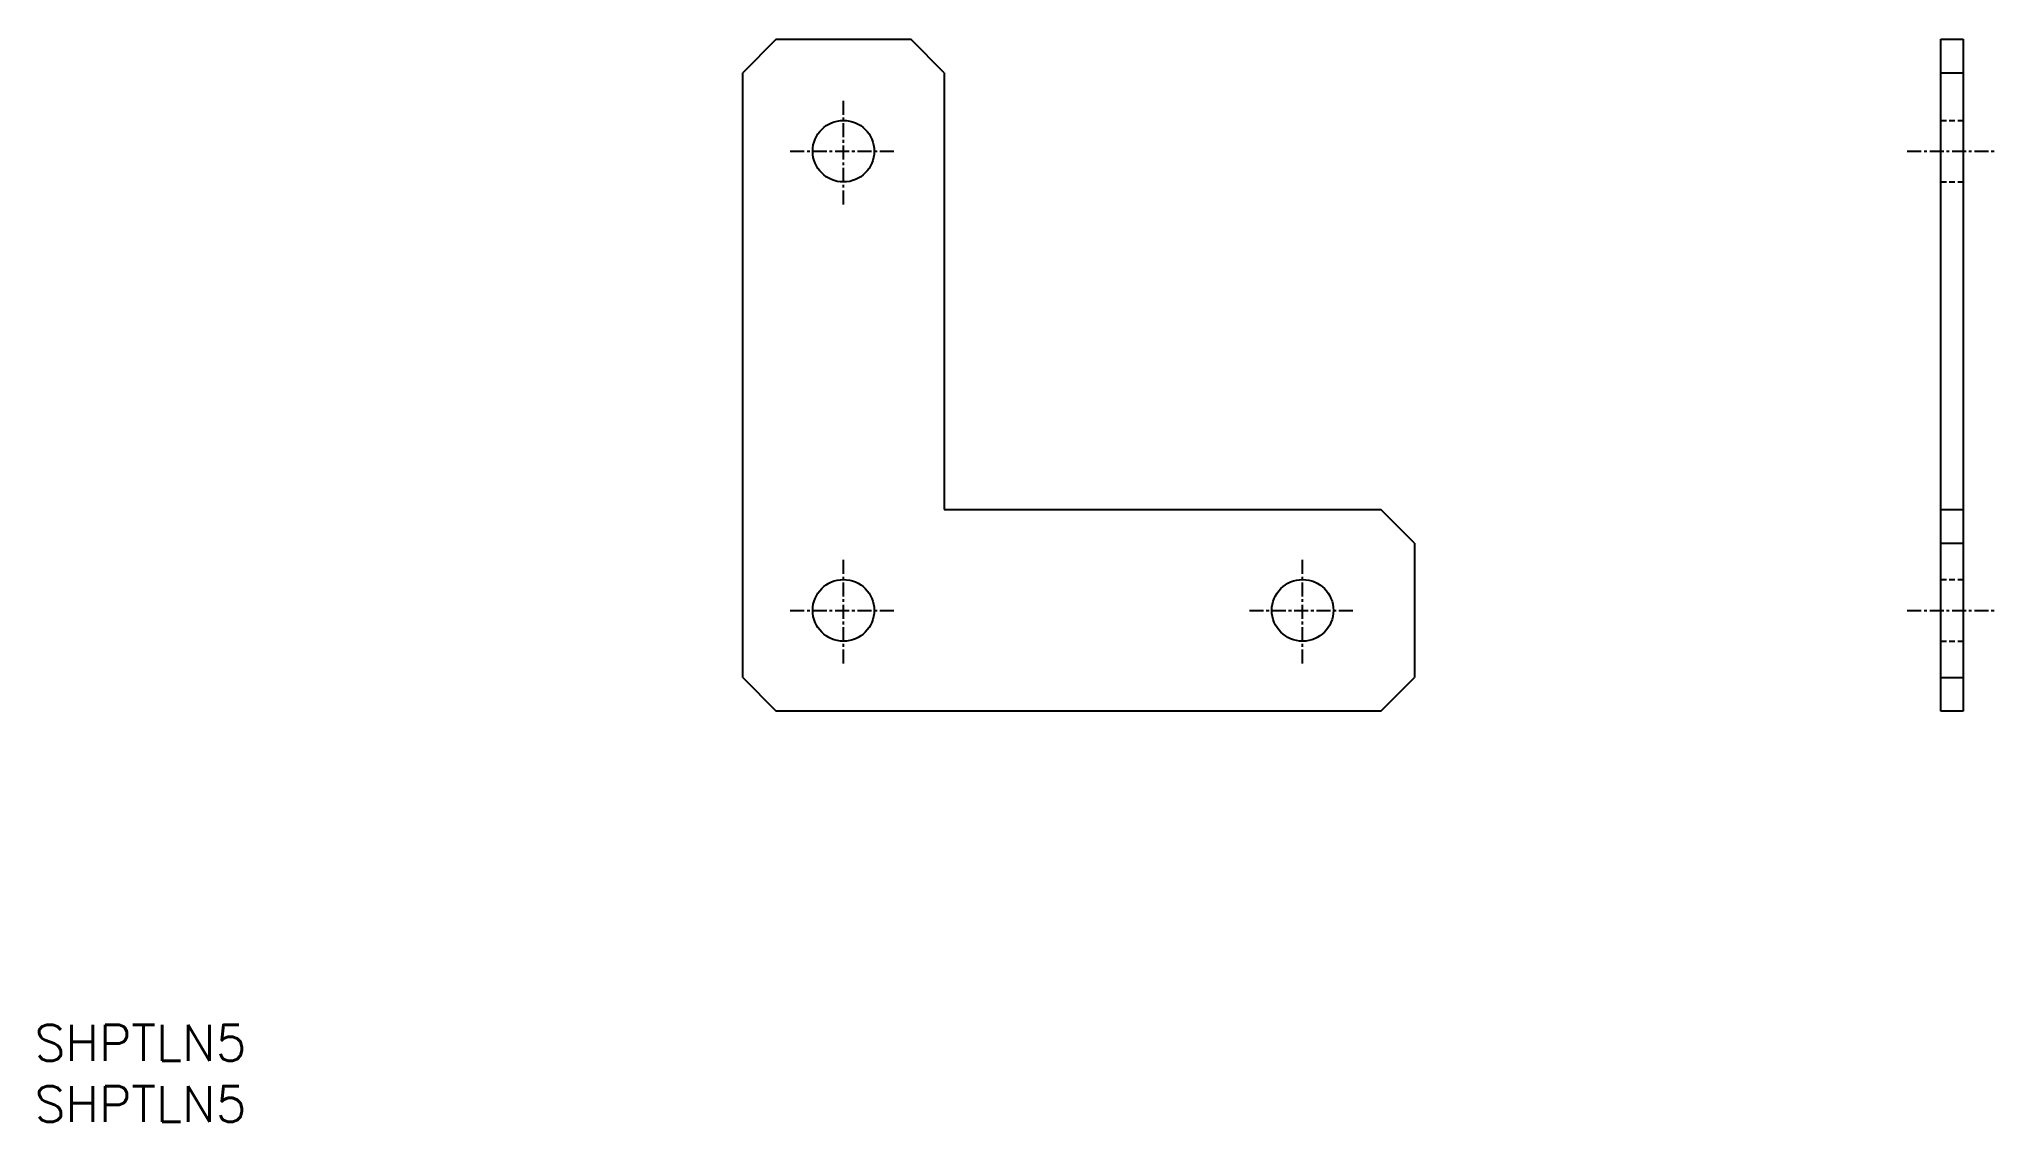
# Model space of a CAD drawing. Extents: x -55 to 120, y -29 to 68.
import ezdxf

# ---------------------------------------------------------------- set-up
doc = ezdxf.new("R2010")
doc.units = 0
doc.linetypes.add('CENTER', pattern=[2, 1.25, -0.25, 0.25, -0.25])
doc.linetypes.add('DASHED', pattern=[0.75, 0.5, -0.25])
doc.layers.get('0').update_dxf_attribs({"linetype": 'CONTINUOUS'})
doc.layers.add('CENTER', color=1, linetype='CENTER')
doc.styles.get("Standard").update_dxf_attribs({"font": 'txt.shx', "bigfont": 'bigfont.shx'})

msp = doc.modelspace()

# ---------------------------------------------------------------- linework, layer by layer
at = {"color": 7, "linetype": 'CONTINUOUS'}
for p, q in [((10.63, 68.11), (7.63, 65.11)), ((10.63, 68.11), (22.63, 68.11)), ((25.63, 65.11), (22.63, 68.11)), ((114.63, 8.11), (114.63, 68.11)), ((114.63, 68.11), (116.63, 68.11)), ((116.63, 68.11), (116.63, 8.11)), ((7.63, 11.11), (7.63, 65.11)), ((25.63, 65.11), (25.63, 26.11)), ((114.63, 65.11), (116.63, 65.11)), ((25.63, 26.11), (64.63, 26.11)), ((67.63, 23.11), (64.63, 26.11)), ((114.63, 26.11), (116.63, 26.11)), ((67.63, 23.11), (67.63, 11.11)), ((114.63, 23.11), (116.63, 23.11)), ((7.63, 11.11), (10.63, 8.11)), ((64.63, 8.11), (67.63, 11.11)), ((114.63, 11.11), (116.63, 11.11)), ((64.63, 8.11), (10.63, 8.11)), ((116.63, 8.11), (114.63, 8.11))]:
    msp.add_line(p, q, dxfattribs=at)
at = {"color": 3, "linetype": 'DASHED'}
for p, q in [((114.63, 60.86), (116.63, 60.86)), ((114.63, 55.36), (116.63, 55.36)), ((114.63, 19.86), (116.63, 19.86)), ((114.63, 14.36), (116.63, 14.36))]:
    msp.add_line(p, q, dxfattribs=at)
at = {"color": 7, "linetype": 'CONTINUOUS'}
for centre in [(16.63, 58.11), (16.63, 17.11), (57.63, 17.11)]:
    msp.add_circle(centre, 2.75, dxfattribs=at)
at = {"layer": 'CENTER', "color": 1, "linetype": 'CENTER'}
for p, q in [((16.63, 53.36), (16.63, 62.86)), ((11.88, 58.11), (21.38, 58.11)), ((111.63, 58.11), (119.63, 58.11)), ((16.63, 12.36), (16.63, 21.86)), ((57.63, 12.36), (57.63, 21.86)), ((11.88, 17.11), (21.38, 17.11)), ((52.88, 17.11), (62.38, 17.11)), ((111.63, 17.11), (119.63, 17.11))]:
    msp.add_line(p, q, dxfattribs=at)

# ---------------------------------------------------------------- texts
at = {"color": 7, "linetype": 'CONTINUOUS'}
for p in [(-55.61, -23.1), (-55.61, -28.56)]:
    msp.add_text('SHPTLN5', height=3.2, dxfattribs=at).set_placement(p)

doc.saveas('drawing.dxf')
